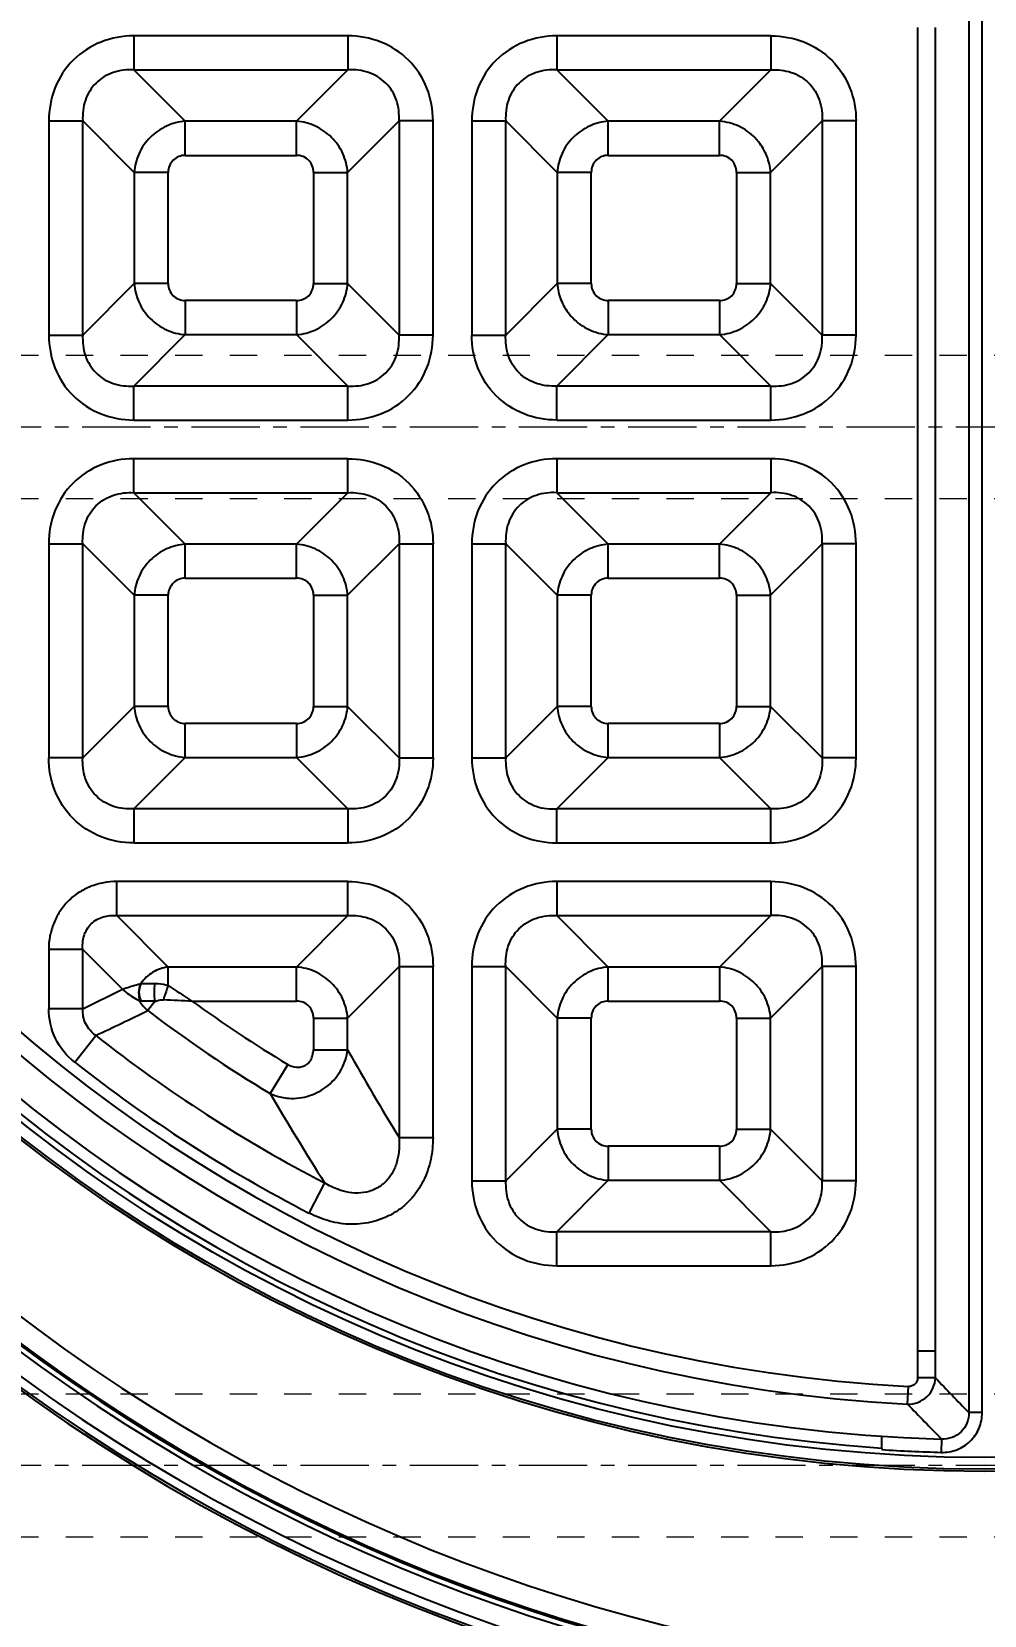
# Model space of a CAD drawing. Header units: millimetres. Extents: x 2141 to 4292, y -4498 to 2648.
# Drawn here: x 3495.9 to 3549.1, y -876.1 to -787.6 of the extents above; entities that cross this region are included whole.
import ezdxf

# ---------------------------------------------------------------- set-up
doc = ezdxf.new("R2010")
doc.units = ezdxf.units.MM
doc.header["$LTSCALE"] = 16.335
doc.header["$PDMODE"] = 3
doc.header["$PDSIZE"] = 0.3125
doc.linetypes.add('CENTER', pattern=[0.6, 0.375, -0.075, 0.075, -0.075])
doc.linetypes.add('HIDDEN', pattern=[0.2, 0.1, -0.1])
doc.layers.get('0').update_dxf_attribs({"linetype": 'CONTINUOUS'})
doc.layers.get('Defpoints').update_dxf_attribs({"linetype": 'CONTINUOUS'})
doc.layers.add('11', color=7, linetype='CONTINUOUS')
doc.layers.add('cool', color=153, linetype='HIDDEN', lineweight=9)
doc.styles.get("Standard").update_dxf_attribs({"font": 'txt', "width": 0.8})
doc.dimstyles.get("Standard").update_dxf_attribs({"dimtxt": 0.15625, "dimasz": 0.1875, "dimexe": 0.125, "dimexo": 0.0625, "dimtad": 0, "dimtih": 1, "dimtoh": 1, "dimdsep": 46, "dimtxsty": 'Standard', "dimcen": 0.09, "dimadec": 0, "dimazin": 0, "dimtp": 0.01, "dimtm": 0.01, "dimtfac": 1, "dimtofl": 0, "dimtmove": 0, "dimatfit": 3, "dimfxl": 0, "dimtolj": 1, "dimarcsym": 0})

# ---------------------------------------------------------------- blocks, each defined once
blk = doc.blocks.new('*D111')
at = {"color": 4, "lineweight": -2}
blk.add_line((3411.325, -785.718), (3385.615, -785.718), dxfattribs=at)
at = {"layer": 'Defpoints', "color": 0}
for p in [(3385.615, -785.718), (3411.325, -785.718), (3555.085, -785.718)]:
    blk.add_point(p, dxfattribs=at)
at = {"color": 6, "insert": (3380.615, -785.718), "char_height": 5, "attachment_point": 5}
blk.add_mtext('\\A1;0.00', dxfattribs=at)
blk = doc.blocks.new('*D120')
at = {"color": 4, "lineweight": -2}
blk.add_line((3421.074, -809.718), (3385.615, -809.718), dxfattribs=at)
at = {"layer": 'Defpoints', "color": 0}
for p in [(3555.085, -785.718), (3385.615, -809.718), (3421.074, -809.718)]:
    blk.add_point(p, dxfattribs=at)
at = {"color": 6, "insert": (3378.282, -809.718), "char_height": 5, "attachment_point": 5}
blk.add_mtext('\\A1;24.00', dxfattribs=at)
blk = doc.blocks.new('*D121')
at = {"color": 4, "lineweight": -2}
blk.add_line((3455.659, -841.718), (3385.615, -841.718), dxfattribs=at)
at = {"layer": 'Defpoints', "color": 0}
for p in [(3555.085, -785.718), (3385.615, -841.718), (3455.659, -841.718)]:
    blk.add_point(p, dxfattribs=at)
at = {"color": 6, "insert": (3378.282, -841.718), "char_height": 5, "attachment_point": 5}
blk.add_mtext('\\A1;56.00', dxfattribs=at)
blk = doc.blocks.new('*D122')
at = {"color": 4, "lineweight": -2}
blk.add_line((3428.576, -867.718), (3385.615, -867.718), dxfattribs=at)
at = {"layer": 'Defpoints', "color": 0}
for p in [(3555.085, -785.718), (3385.615, -867.718), (3428.576, -867.718)]:
    blk.add_point(p, dxfattribs=at)
at = {"color": 6, "insert": (3378.282, -867.718), "char_height": 5, "attachment_point": 5}
blk.add_mtext('\\A1;82.00', dxfattribs=at)
blk = doc.blocks.new('*D123')
at = {"color": 4, "lineweight": -2}
blk.add_line((3518.685, -893.718), (3385.615, -893.718), dxfattribs=at)
at = {"layer": 'Defpoints', "color": 0}
for p in [(3555.085, -785.718), (3385.615, -893.718), (3518.685, -893.718)]:
    blk.add_point(p, dxfattribs=at)
at = {"color": 6, "insert": (3377.282, -893.718), "char_height": 5, "attachment_point": 5}
blk.add_mtext('\\A1;108.00', dxfattribs=at)
blk = doc.blocks.new('*D124')
at = {"color": 4, "lineweight": -2}
blk.add_line((3417.785, -903.718), (3385.615, -903.718), dxfattribs=at)
at = {"layer": 'Defpoints', "color": 0}
for p in [(3555.085, -785.718), (3385.615, -903.718), (3417.785, -903.718)]:
    blk.add_point(p, dxfattribs=at)
at = {"color": 6, "insert": (3377.615, -903.718), "char_height": 5, "attachment_point": 5}
blk.add_mtext('\\A1;118.00', dxfattribs=at)
blk = doc.blocks.new('*D128')
at = {"color": 4, "lineweight": -2}
blk.add_line((3523.085, -898.118), (3523.085, -950.182), dxfattribs=at)
at = {"layer": 'Defpoints', "color": 0}
for p in [(3555.085, -785.718), (3523.085, -898.118), (3523.085, -950.182)]:
    blk.add_point(p, dxfattribs=at)
at = {"color": 6, "insert": (3523.085, -957.516), "char_height": 5, "attachment_point": 5, "rotation": 90}
blk.add_mtext('\\A1;32.00', dxfattribs=at)
blk = doc.blocks.new('*D129')
at = {"color": 4, "lineweight": -2}
for p, q in [((3459.089, -846.118), (3459.089, -930.182)), ((3459.089, -930.182), (3460.059, -940.182)), ((3460.059, -940.182), (3460.059, -950.182))]:
    blk.add_line(p, q, dxfattribs=at)
at = {"layer": 'Defpoints', "color": 0}
for p in [(3555.085, -785.718), (3459.089, -846.118), (3460.059, -950.182)]:
    blk.add_point(p, dxfattribs=at)
at = {"color": 6, "insert": (3460.059, -957.516), "char_height": 5, "attachment_point": 5, "rotation": 90}
blk.add_mtext('\\A1;96.00', dxfattribs=at)
blk = doc.blocks.new('*D130')
at = {"color": 4, "lineweight": -2}
blk.add_line((3426.585, -912.518), (3426.585, -950.182), dxfattribs=at)
at = {"layer": 'Defpoints', "color": 0}
for p in [(3555.085, -785.718), (3426.585, -912.518), (3426.585, -950.182)]:
    blk.add_point(p, dxfattribs=at)
at = {"color": 6, "insert": (3426.585, -959.182), "char_height": 5, "attachment_point": 5, "rotation": 90}
blk.add_mtext('\\A1;128.50', dxfattribs=at)

msp = doc.modelspace()

# ---------------------------------------------------------------- linework, layer by layer
at = {"layer": '11', "color": 7, "linetype": 'Continuous'}
for p, q in [((3548.217, -785.541), (3548.217, -864.775)), ((3548.96, -864.775), (3548.96, -785.541)), ((3501.596, -787.877), (3501.596, -789.778)), ((3513.553, -787.877), (3501.596, -787.877)), ((3513.553, -787.877), (3513.553, -789.778)), ((3525.213, -787.877), (3525.213, -789.778)), ((3537.171, -787.877), (3525.213, -787.877)), ((3537.171, -787.877), (3537.171, -789.778)), ((3545.357, -787.411), (3545.357, -862.829)), ((3546.347, -862.829), (3546.347, -787.406)), ((3501.596, -789.778), (3504.469, -792.651)), ((3501.596, -789.778), (3513.553, -789.778)), ((3510.68, -792.651), (3513.553, -789.778)), ((3525.213, -789.778), (3537.171, -789.778)), ((3525.213, -789.778), (3528.086, -792.651)), ((3534.298, -792.651), (3537.171, -789.778)), ((3496.844, -792.628), (3496.844, -804.586)), ((3496.844, -792.628), (3498.745, -792.628)), ((3498.745, -804.586), (3498.745, -792.628)), ((3501.618, -795.501), (3498.745, -792.628)), ((3504.469, -794.551), (3504.469, -792.651)), ((3510.68, -792.651), (3504.469, -792.651)), ((3510.68, -794.551), (3510.68, -792.651)), ((3516.404, -792.628), (3513.531, -795.501)), ((3516.404, -792.628), (3516.404, -804.586)), ((3518.304, -792.628), (3516.404, -792.628)), ((3518.304, -804.586), (3518.304, -792.628)), ((3520.462, -792.628), (3520.462, -804.586)), ((3520.462, -792.628), (3522.362, -792.628)), ((3522.362, -804.586), (3522.362, -792.628)), ((3525.235, -795.501), (3522.362, -792.628)), ((3528.086, -794.551), (3528.086, -792.651)), ((3534.298, -792.651), (3528.086, -792.651)), ((3534.298, -794.551), (3534.298, -792.651)), ((3540.021, -792.628), (3537.148, -795.501)), ((3540.021, -792.628), (3540.021, -804.586)), ((3541.922, -792.628), (3540.021, -792.628)), ((3541.922, -804.586), (3541.922, -792.628)), ((3504.469, -794.551), (3510.68, -794.551)), ((3528.086, -794.551), (3534.298, -794.551)), ((3501.618, -795.501), (3501.618, -801.713)), ((3503.518, -795.501), (3501.618, -795.501)), ((3503.518, -801.713), (3503.518, -795.501)), ((3511.63, -795.501), (3511.63, -801.713)), ((3511.63, -795.501), (3513.531, -795.501)), ((3513.531, -801.713), (3513.531, -795.501)), ((3525.235, -795.501), (3525.235, -801.713)), ((3527.136, -795.501), (3525.235, -795.501)), ((3527.136, -801.713), (3527.136, -795.501)), ((3535.248, -795.501), (3535.248, -801.713)), ((3535.248, -795.501), (3537.148, -795.501)), ((3537.148, -801.713), (3537.148, -795.501)), ((3498.745, -804.586), (3501.618, -801.713)), ((3503.518, -801.713), (3501.618, -801.713)), ((3511.63, -801.713), (3513.531, -801.713)), ((3513.531, -801.713), (3516.404, -804.586)), ((3522.362, -804.586), (3525.235, -801.713)), ((3527.136, -801.713), (3525.235, -801.713)), ((3535.248, -801.713), (3537.148, -801.713)), ((3537.148, -801.713), (3540.021, -804.586)), ((3504.469, -802.663), (3504.469, -804.564)), ((3510.68, -802.663), (3504.469, -802.663)), ((3510.68, -802.663), (3510.68, -804.564)), ((3528.086, -802.663), (3528.086, -804.564)), ((3534.298, -802.663), (3528.086, -802.663)), ((3534.298, -802.663), (3534.298, -804.564)), ((3496.844, -804.586), (3498.745, -804.586)), ((3504.469, -804.564), (3501.596, -807.437)), ((3504.469, -804.564), (3510.68, -804.564)), ((3513.553, -807.437), (3510.68, -804.564)), ((3518.304, -804.586), (3516.404, -804.586)), ((3520.462, -804.586), (3522.362, -804.586)), ((3528.086, -804.564), (3525.213, -807.437)), ((3528.086, -804.564), (3534.298, -804.564)), ((3537.171, -807.437), (3534.298, -804.564)), ((3541.922, -804.586), (3540.021, -804.586)), ((3501.596, -809.337), (3501.596, -807.437)), ((3513.553, -807.437), (3501.596, -807.437)), ((3513.553, -809.337), (3513.553, -807.437)), ((3525.213, -809.337), (3525.213, -807.437)), ((3537.171, -807.437), (3525.213, -807.437)), ((3537.171, -809.337), (3537.171, -807.437)), ((3501.596, -809.337), (3513.553, -809.337)), ((3525.213, -809.337), (3537.171, -809.337)), ((3501.596, -813.395), (3501.596, -811.495)), ((3513.553, -811.495), (3501.596, -811.495)), ((3513.553, -813.395), (3513.553, -811.495)), ((3525.213, -811.495), (3525.213, -813.395)), ((3537.171, -811.495), (3525.213, -811.495)), ((3537.171, -811.495), (3537.171, -813.395)), ((3501.596, -813.395), (3504.469, -816.268)), ((3501.596, -813.395), (3513.553, -813.395)), ((3510.68, -816.268), (3513.553, -813.395)), ((3525.213, -813.395), (3537.171, -813.395)), ((3525.213, -813.395), (3528.086, -816.268)), ((3534.298, -816.268), (3537.171, -813.395)), ((3496.844, -816.246), (3496.844, -828.203)), ((3496.844, -816.246), (3498.745, -816.246)), ((3498.745, -828.203), (3498.745, -816.246)), ((3501.618, -819.119), (3498.745, -816.246)), ((3504.469, -818.169), (3504.469, -816.268)), ((3510.68, -816.268), (3504.469, -816.268)), ((3510.68, -818.169), (3510.68, -816.268)), ((3516.404, -816.246), (3513.531, -819.119)), ((3516.404, -816.246), (3516.404, -828.203)), ((3516.404, -816.246), (3518.304, -816.246)), ((3518.304, -828.203), (3518.304, -816.246)), ((3520.462, -816.246), (3520.462, -828.203)), ((3520.462, -816.246), (3522.362, -816.246)), ((3522.362, -828.203), (3522.362, -816.246)), ((3525.235, -819.119), (3522.362, -816.246)), ((3528.086, -818.169), (3528.086, -816.268)), ((3534.298, -816.268), (3528.086, -816.268)), ((3534.298, -818.169), (3534.298, -816.268)), ((3540.021, -816.246), (3537.148, -819.119)), ((3541.922, -816.246), (3540.021, -816.246)), ((3540.021, -816.246), (3540.021, -828.203)), ((3541.922, -828.203), (3541.922, -816.246)), ((3504.469, -818.169), (3510.68, -818.169)), ((3528.086, -818.169), (3534.298, -818.169)), ((3501.618, -819.119), (3501.618, -825.33)), ((3503.518, -819.119), (3501.618, -819.119)), ((3503.518, -825.33), (3503.518, -819.119)), ((3511.63, -819.119), (3511.63, -825.33)), ((3511.63, -819.119), (3513.531, -819.119)), ((3513.531, -825.33), (3513.531, -819.119)), ((3525.235, -819.119), (3525.235, -825.33)), ((3527.136, -819.119), (3525.235, -819.119)), ((3527.136, -825.33), (3527.136, -819.119)), ((3535.248, -819.119), (3537.148, -819.119)), ((3535.248, -819.119), (3535.248, -825.33)), ((3537.148, -825.33), (3537.148, -819.119)), ((3498.745, -828.203), (3501.618, -825.33)), ((3503.518, -825.33), (3501.618, -825.33)), ((3511.63, -825.33), (3513.531, -825.33)), ((3513.531, -825.33), (3516.404, -828.203)), ((3522.362, -828.203), (3525.235, -825.33)), ((3527.136, -825.33), (3525.235, -825.33)), ((3535.248, -825.33), (3537.148, -825.33)), ((3537.148, -825.33), (3540.021, -828.203)), ((3504.469, -828.181), (3504.469, -826.281)), ((3510.68, -826.281), (3504.469, -826.281)), ((3510.68, -826.281), (3510.68, -828.181)), ((3528.086, -828.181), (3528.086, -826.281)), ((3534.298, -826.281), (3528.086, -826.281)), ((3534.298, -826.281), (3534.298, -828.181)), ((3498.745, -828.203), (3496.844, -828.203)), ((3504.469, -828.181), (3501.596, -831.054)), ((3504.469, -828.181), (3510.68, -828.181)), ((3513.553, -831.054), (3510.68, -828.181)), ((3516.404, -828.203), (3518.304, -828.203)), ((3520.462, -828.203), (3522.362, -828.203)), ((3528.086, -828.181), (3525.213, -831.054)), ((3528.086, -828.181), (3534.298, -828.181)), ((3537.171, -831.054), (3534.298, -828.181)), ((3541.922, -828.203), (3540.021, -828.203)), ((3501.596, -831.054), (3501.596, -832.955)), ((3513.553, -831.054), (3501.596, -831.054)), ((3513.553, -831.054), (3513.553, -832.955)), ((3537.171, -831.054), (3525.213, -831.054)), ((3525.213, -832.955), (3525.213, -831.054)), ((3537.171, -832.955), (3537.171, -831.054)), ((3501.596, -832.955), (3513.553, -832.955)), ((3525.213, -832.955), (3537.171, -832.955)), ((3500.645, -837.013), (3500.645, -835.112)), ((3513.553, -835.112), (3500.645, -835.112)), ((3513.553, -837.013), (3513.553, -835.112)), ((3537.171, -835.112), (3525.213, -835.112)), ((3525.213, -835.112), (3525.213, -837.013)), ((3537.171, -835.112), (3537.171, -837.013)), ((3500.645, -837.013), (3513.553, -837.013)), ((3500.645, -837.013), (3503.518, -839.886)), ((3510.68, -839.886), (3513.553, -837.013)), ((3525.213, -837.013), (3537.171, -837.013)), ((3525.213, -837.013), (3528.086, -839.886)), ((3534.298, -839.886), (3537.171, -837.013)), ((3496.844, -838.913), (3496.844, -842.219)), ((3498.745, -838.913), (3496.844, -838.913)), ((3498.745, -842.219), (3498.745, -838.913)), ((3500.964, -841.132), (3498.745, -838.913)), ((3503.518, -840.918), (3503.518, -839.886)), ((3510.68, -839.886), (3503.518, -839.886)), ((3510.68, -841.786), (3510.68, -839.886)), ((3516.404, -839.863), (3513.531, -842.736)), ((3516.404, -839.863), (3518.304, -839.863)), ((3516.404, -839.863), (3516.404, -849.408)), ((3518.304, -849.408), (3518.304, -839.863)), ((3520.462, -839.863), (3522.362, -839.863)), ((3520.462, -839.863), (3520.462, -851.821)), ((3525.235, -842.736), (3522.362, -839.863)), ((3522.362, -851.821), (3522.362, -839.863)), ((3534.298, -839.886), (3528.086, -839.886)), ((3528.086, -841.786), (3528.086, -839.886)), ((3534.298, -839.886), (3534.298, -841.786)), ((3540.021, -839.863), (3537.148, -842.736)), ((3541.922, -839.863), (3540.021, -839.863)), ((3540.021, -839.863), (3540.021, -851.821)), ((3541.922, -851.821), (3541.922, -839.863)), ((3498.745, -842.219), (3500.964, -841.132)), ((3501.989, -840.809), (3502.778, -840.809)), ((3502.777, -841.786), (3501.989, -841.786)), ((3502.762, -841.806), (3502.37, -842.323)), ((3504.837, -841.786), (3510.68, -841.786)), ((3528.086, -841.786), (3534.298, -841.786)), ((3498.745, -842.219), (3496.844, -842.219)), ((3511.63, -842.736), (3513.531, -842.736)), ((3511.63, -842.736), (3511.63, -844.513)), ((3513.531, -844.513), (3513.531, -842.736)), ((3527.136, -842.736), (3525.235, -842.736)), ((3525.235, -842.736), (3525.235, -848.948)), ((3527.136, -848.948), (3527.136, -842.736)), ((3535.248, -842.736), (3537.148, -842.736)), ((3535.248, -842.736), (3535.248, -848.948)), ((3537.148, -848.948), (3537.148, -842.736)), ((3498.294, -845.205), (3499.47, -843.712)), ((3511.63, -844.513), (3513.531, -844.513)), ((3510.19, -845.327), (3509.21, -846.955)), ((3522.362, -851.821), (3525.235, -848.948)), ((3527.136, -848.948), (3525.235, -848.948)), ((3535.248, -848.948), (3537.148, -848.948)), ((3537.148, -848.948), (3540.021, -851.821)), ((3516.404, -849.408), (3518.304, -849.408)), ((3534.298, -849.898), (3528.086, -849.898)), ((3528.086, -849.898), (3528.086, -851.799)), ((3534.298, -849.898), (3534.298, -851.799)), ((3512.243, -851.94), (3511.37, -853.628)), ((3520.462, -851.821), (3522.362, -851.821)), ((3528.086, -851.799), (3525.213, -854.672)), ((3528.086, -851.799), (3534.298, -851.799)), ((3537.171, -854.672), (3534.298, -851.799)), ((3541.922, -851.821), (3540.021, -851.821)), ((3537.171, -854.672), (3525.213, -854.672)), ((3525.213, -856.572), (3525.213, -854.672)), ((3537.171, -856.572), (3537.171, -854.672)), ((3525.213, -856.572), (3537.171, -856.572)), ((3546.347, -861.341), (3545.357, -861.341)), ((3546.347, -862.829), (3545.357, -862.829)), ((3544.794, -864.304), (3544.845, -863.316)), ((3548.96, -864.775), (3548.217, -864.775)), ((3543.357, -866.752), (3543.357, -866.837)), ((3546.699, -866.251), (3546.678, -866.994))]:
    msp.add_line(p, q, dxfattribs=at)
for radius in [87.342, 87.216, 86.564]:
    msp.add_circle((3549.081, -780.718), radius, dxfattribs=at)
for centre, radius, start, end in [((3549.081, -780.718), 85.566, 181.59517, 268.40483), ((3549.079, -780.718), 83.694, 182.93581, 267.06419), ((3549.079, -780.718), 82.705, 182.93581, 267.06419), ((3549.081, -780.718), 86.224, 183.80612, 266.19393), ((3555.111, -780.718), 101.531, 186.1741, 343.11228), ((3555.111, -780.718), 102.032, 186.17935, 344.06282), ((3533.838, -795.879), 3.358, 38.37421, 43.21879), ((3555.111, -780.718), 102.166, 188.76886, 348.16522), ((3555.111, -780.718), 98.859, 201.24207, 347.83141), ((3528.545, -801.335), 3.358, 218.37421, 223.21879), ((3555.111, -780.718), 100.057, 201.05603, 345.74083), ((3555.111, -780.718), 100.442, 200.91041, 342.92382), ((3555.111, -780.718), 100.141, 200.91041, 342.92304), ((3568.91, -742.978), 117.764, 236.27014, 237.03816), ((3519.814, -555.567), 286.611, 266.68843, 267.00463), ((3549.081, -780.718), 75.411, 234.07664, 238.95453), ((3341.572, -510.301), 368.91, 295.34142, 295.84092), ((3549.081, -780.718), 77.311, 232.82949, 238.9546), ((3549.081, -780.718), 80.184, 231.77762, 242.65109), ((3669.261, -756.395), 178.932, 209.50277, 211.32021), ((3549.081, -780.718), 82.085, 231.77764, 242.65107), ((3663.039, -756.755), 178.323, 210.38595, 212.26085), ((3713.092, -704.411), 230.001, 223.533, 224.20527), ((3715.304, -699.392), 237.212, 224.04406, 224.70193), ((3549.081, -780.718), 86.309, 266.19766, 268.40483)]:
    msp.add_arc(centre, radius, start, end, dxfattribs=at)
for points, knots in [([(3501.596, -787.877), (3500.975, -787.888), (3499.719, -788.099), (3498.115, -789.148), (3497.068, -790.752), (3496.854, -792.008), (3496.844, -792.628)], [0, 0, 0, 0, 0.250132, 0.500023, 0.749897, 1, 1, 1, 1]), ([(3518.304, -792.628), (3518.293, -792.008), (3518.082, -790.752), (3517.033, -789.148), (3515.429, -788.101), (3514.174, -787.887), (3513.553, -787.877)], [0, 0, 0, 0, 0.250132, 0.500023, 0.749897, 1, 1, 1, 1]), ([(3525.213, -787.877), (3524.592, -787.888), (3523.337, -788.099), (3521.733, -789.148), (3520.686, -790.752), (3520.472, -792.008), (3520.462, -792.628)], [0, 0, 0, 0, 0.250132, 0.500023, 0.749897, 1, 1, 1, 1]), ([(3537.171, -787.877), (3537.792, -787.877), (3539.048, -788.102), (3540.653, -789.146), (3541.697, -790.751), (3541.922, -792.007), (3541.922, -792.628)], [0, 0, 0, 0, 0.250142, 0.50001, 0.749874, 1, 1, 1, 1]), ([(3501.596, -789.778), (3501.209, -789.754), (3500.428, -789.84), (3499.419, -790.452), (3498.808, -791.461), (3498.722, -792.242), (3498.745, -792.628)], [0, 0, 0, 0, 0.25377, 0.499999, 0.746229, 1, 1, 1, 1]), ([(3516.404, -792.628), (3516.427, -792.242), (3516.341, -791.461), (3515.73, -790.452), (3514.72, -789.84), (3513.94, -789.754), (3513.553, -789.778)], [0, 0, 0, 0, 0.25377, 0.499999, 0.746229, 1, 1, 1, 1]), ([(3525.213, -789.778), (3524.827, -789.754), (3524.046, -789.84), (3523.037, -790.452), (3522.425, -791.461), (3522.339, -792.242), (3522.362, -792.628)], [0, 0, 0, 0, 0.25377, 0.499999, 0.746229, 1, 1, 1, 1]), ([(3537.171, -789.778), (3537.55, -789.755), (3538.331, -789.837), (3539.352, -790.448), (3539.962, -791.469), (3540.044, -792.249), (3540.021, -792.628)], [0, 0, 0, 0, 0.249314, 0.500091, 0.750812, 1, 1, 1, 1]), ([(3504.469, -792.651), (3504.107, -792.675), (3503.384, -792.862), (3502.469, -793.501), (3501.829, -794.416), (3501.643, -795.14), (3501.618, -795.501)], [0, 0, 0, 0, 0.248694, 0.500007, 0.751316, 1, 1, 1, 1]), ([(3513.531, -795.501), (3513.506, -795.14), (3513.32, -794.416), (3512.68, -793.501), (3511.765, -792.862), (3511.041, -792.675), (3510.68, -792.651)], [0, 0, 0, 0, 0.248694, 0.500007, 0.751316, 1, 1, 1, 1]), ([(3528.086, -792.651), (3527.725, -792.675), (3527.001, -792.862), (3526.086, -793.501), (3525.446, -794.416), (3525.26, -795.14), (3525.235, -795.501)], [0, 0, 0, 0, 0.248694, 0.500007, 0.751316, 1, 1, 1, 1]), ([(3536.285, -793.58), (3536.025, -793.311), (3535.405, -792.867), (3534.667, -792.676), (3534.298, -792.651)], [0, 0, 0, 0, 0.502569, 1, 1, 1, 1]), ([(3537.148, -795.501), (3537.127, -795.194), (3536.99, -794.578), (3536.667, -794.036), (3536.471, -793.795)], [0, 0, 0, 0, 0.497786, 1, 1, 1, 1]), ([(3504.469, -794.551), (3504.225, -794.551), (3503.71, -794.743), (3503.518, -795.258), (3503.518, -795.501)], [0, 0, 0, 0, 0.500001, 1, 1, 1, 1]), ([(3511.63, -795.501), (3511.63, -795.258), (3511.438, -794.743), (3510.924, -794.551), (3510.68, -794.551)], [0, 0, 0, 0, 0.500164, 1, 1, 1, 1]), ([(3528.086, -794.551), (3527.843, -794.551), (3527.328, -794.743), (3527.136, -795.258), (3527.136, -795.501)], [0, 0, 0, 0, 0.500164, 1, 1, 1, 1]), ([(3535.248, -795.501), (3535.248, -795.258), (3535.056, -794.743), (3534.541, -794.551), (3534.298, -794.551)], [0, 0, 0, 0, 0.500164, 1, 1, 1, 1]), ([(3501.618, -801.713), (3501.643, -802.074), (3501.829, -802.798), (3502.469, -803.713), (3503.384, -804.353), (3504.107, -804.539), (3504.469, -804.564)], [0, 0, 0, 0, 0.248694, 0.500007, 0.751316, 1, 1, 1, 1]), ([(3503.518, -801.713), (3503.518, -801.956), (3503.71, -802.471), (3504.225, -802.663), (3504.469, -802.663)], [0, 0, 0, 0, 0.500164, 1, 1, 1, 1]), ([(3510.68, -802.663), (3510.924, -802.663), (3511.439, -802.471), (3511.63, -801.956), (3511.63, -801.713)], [0, 0, 0, 0, 0.500164, 1, 1, 1, 1]), ([(3510.68, -804.564), (3511.042, -804.539), (3511.765, -804.353), (3512.68, -803.713), (3513.32, -802.798), (3513.506, -802.074), (3513.531, -801.713)], [0, 0, 0, 0, 0.248694, 0.500007, 0.751316, 1, 1, 1, 1]), ([(3525.235, -801.713), (3525.257, -802.02), (3525.394, -802.636), (3525.717, -803.178), (3525.913, -803.419)], [0, 0, 0, 0, 0.497786, 1, 1, 1, 1]), ([(3527.136, -801.713), (3527.136, -801.956), (3527.328, -802.471), (3527.843, -802.663), (3528.086, -802.663)], [0, 0, 0, 0, 0.500164, 1, 1, 1, 1]), ([(3534.298, -802.663), (3534.541, -802.663), (3535.056, -802.471), (3535.248, -801.956), (3535.248, -801.713)], [0, 0, 0, 0, 0.500164, 1, 1, 1, 1]), ([(3534.298, -804.564), (3534.659, -804.539), (3535.383, -804.353), (3536.298, -803.713), (3536.937, -802.798), (3537.124, -802.074), (3537.148, -801.713)], [0, 0, 0, 0, 0.248694, 0.500007, 0.751316, 1, 1, 1, 1]), ([(3526.099, -803.634), (3526.359, -803.903), (3526.978, -804.347), (3527.717, -804.539), (3528.086, -804.564)], [0, 0, 0, 0, 0.502569, 1, 1, 1, 1]), ([(3496.844, -804.586), (3496.856, -805.207), (3497.067, -806.462), (3498.116, -808.066), (3499.719, -809.113), (3500.975, -809.327), (3501.596, -809.337)], [0, 0, 0, 0, 0.250132, 0.500023, 0.749897, 1, 1, 1, 1]), ([(3498.745, -804.586), (3498.722, -804.972), (3498.808, -805.753), (3499.419, -806.762), (3500.428, -807.374), (3501.209, -807.46), (3501.596, -807.437)], [0, 0, 0, 0, 0.25377, 0.499999, 0.746229, 1, 1, 1, 1]), ([(3513.553, -809.337), (3514.174, -809.326), (3515.43, -809.115), (3517.034, -808.066), (3518.08, -806.462), (3518.295, -805.207), (3518.304, -804.586)], [0, 0, 0, 0, 0.250132, 0.500023, 0.749897, 1, 1, 1, 1]), ([(3513.553, -807.437), (3513.94, -807.46), (3514.72, -807.374), (3515.73, -806.762), (3516.341, -805.753), (3516.427, -804.972), (3516.404, -804.586)], [0, 0, 0, 0, 0.25377, 0.499999, 0.746229, 1, 1, 1, 1]), ([(3525.213, -809.337), (3524.592, -809.337), (3523.336, -809.112), (3521.731, -808.068), (3520.687, -806.463), (3520.462, -805.207), (3520.462, -804.586)], [0, 0, 0, 0, 0.250142, 0.50001, 0.749874, 1, 1, 1, 1]), ([(3525.213, -807.437), (3524.834, -807.459), (3524.246, -807.396), (3523.545, -807.074), (3522.935, -806.595), (3522.422, -805.745), (3522.339, -804.965), (3522.362, -804.586)], [0, 0, 0, 0, 0.248848, 0.374736, 0.500916, 0.751281, 1, 1, 1, 1]), ([(3537.171, -809.337), (3537.791, -809.326), (3539.047, -809.115), (3540.651, -808.066), (3541.698, -806.462), (3541.912, -805.207), (3541.922, -804.586)], [0, 0, 0, 0, 0.250132, 0.500023, 0.749897, 1, 1, 1, 1]), ([(3537.171, -807.437), (3537.557, -807.46), (3538.338, -807.374), (3539.347, -806.762), (3539.959, -805.753), (3540.045, -804.972), (3540.021, -804.586)], [0, 0, 0, 0, 0.25377, 0.499999, 0.746229, 1, 1, 1, 1]), ([(3501.596, -811.495), (3500.975, -811.495), (3499.718, -811.72), (3498.113, -812.763), (3497.07, -814.369), (3496.844, -815.625), (3496.844, -816.246)], [0, 0, 0, 0, 0.250158, 0.500035, 0.749895, 1, 1, 1, 1]), ([(3513.553, -811.495), (3514.174, -811.495), (3515.43, -811.72), (3517.036, -812.763), (3518.079, -814.369), (3518.304, -815.625), (3518.304, -816.246)], [0, 0, 0, 0, 0.250182, 0.500038, 0.749876, 1, 1, 1, 1]), ([(3525.213, -811.495), (3524.592, -811.506), (3523.337, -811.717), (3521.733, -812.766), (3520.686, -814.37), (3520.472, -815.625), (3520.462, -816.246)], [0, 0, 0, 0, 0.250132, 0.500023, 0.749897, 1, 1, 1, 1]), ([(3541.922, -816.246), (3541.911, -815.625), (3541.7, -814.369), (3540.651, -812.765), (3539.047, -811.719), (3537.791, -811.504), (3537.171, -811.495)], [0, 0, 0, 0, 0.250132, 0.500023, 0.749897, 1, 1, 1, 1]), ([(3498.745, -816.246), (3498.722, -815.866), (3498.804, -815.086), (3499.415, -814.064), (3500.436, -813.454), (3501.216, -813.372), (3501.596, -813.395)], [0, 0, 0, 0, 0.249311, 0.500089, 0.75081, 1, 1, 1, 1]), ([(3513.553, -813.395), (3513.933, -813.373), (3514.713, -813.454), (3515.734, -814.065), (3516.345, -815.086), (3516.427, -815.866), (3516.404, -816.246)], [0, 0, 0, 0, 0.249311, 0.500089, 0.75081, 1, 1, 1, 1]), ([(3525.213, -813.395), (3524.827, -813.372), (3524.046, -813.458), (3523.037, -814.069), (3522.425, -815.079), (3522.339, -815.859), (3522.362, -816.246)], [0, 0, 0, 0, 0.25377, 0.499999, 0.746229, 1, 1, 1, 1]), ([(3540.021, -816.246), (3540.045, -815.859), (3539.959, -815.079), (3539.347, -814.069), (3538.338, -813.458), (3537.557, -813.372), (3537.171, -813.395)], [0, 0, 0, 0, 0.25377, 0.499999, 0.746229, 1, 1, 1, 1]), ([(3504.469, -816.268), (3504.107, -816.293), (3503.384, -816.479), (3502.469, -817.119), (3501.829, -818.034), (3501.643, -818.757), (3501.618, -819.119)], [0, 0, 0, 0, 0.248694, 0.500007, 0.751316, 1, 1, 1, 1]), ([(3513.531, -819.119), (3513.506, -818.757), (3513.32, -818.034), (3512.68, -817.119), (3511.765, -816.479), (3511.041, -816.293), (3510.68, -816.268)], [0, 0, 0, 0, 0.248694, 0.500007, 0.751316, 1, 1, 1, 1]), ([(3528.086, -816.268), (3527.725, -816.293), (3527.001, -816.479), (3526.086, -817.119), (3525.446, -818.034), (3525.26, -818.757), (3525.235, -819.119)], [0, 0, 0, 0, 0.248694, 0.500007, 0.751316, 1, 1, 1, 1]), ([(3537.148, -819.119), (3537.124, -818.757), (3536.937, -818.034), (3536.298, -817.119), (3535.383, -816.479), (3534.659, -816.293), (3534.298, -816.268)], [0, 0, 0, 0, 0.248694, 0.500007, 0.751316, 1, 1, 1, 1]), ([(3504.469, -818.169), (3504.225, -818.169), (3503.71, -818.361), (3503.518, -818.875), (3503.518, -819.119)], [0, 0, 0, 0, 0.500164, 1, 1, 1, 1]), ([(3511.63, -819.119), (3511.63, -818.875), (3511.438, -818.36), (3510.924, -818.169), (3510.68, -818.169)], [0, 0, 0, 0, 0.500164, 1, 1, 1, 1]), ([(3528.086, -818.169), (3527.843, -818.169), (3527.328, -818.361), (3527.136, -818.875), (3527.136, -819.119)], [0, 0, 0, 0, 0.500164, 1, 1, 1, 1]), ([(3535.248, -819.119), (3535.248, -818.875), (3535.056, -818.36), (3534.541, -818.169), (3534.298, -818.169)], [0, 0, 0, 0, 0.500164, 1, 1, 1, 1]), ([(3501.618, -825.33), (3501.643, -825.692), (3501.829, -826.415), (3502.469, -827.33), (3503.384, -827.97), (3504.107, -828.156), (3504.469, -828.181)], [0, 0, 0, 0, 0.248694, 0.500007, 0.751316, 1, 1, 1, 1]), ([(3503.518, -825.33), (3503.518, -825.574), (3503.71, -826.089), (3504.225, -826.281), (3504.469, -826.281)], [0, 0, 0, 0, 0.500164, 1, 1, 1, 1]), ([(3510.68, -826.281), (3510.924, -826.281), (3511.439, -826.089), (3511.63, -825.574), (3511.63, -825.33)], [0, 0, 0, 0, 0.500164, 1, 1, 1, 1]), ([(3510.68, -828.181), (3511.041, -828.156), (3511.765, -827.97), (3512.68, -827.33), (3513.32, -826.415), (3513.506, -825.692), (3513.531, -825.33)], [0, 0, 0, 0, 0.248694, 0.500007, 0.751316, 1, 1, 1, 1]), ([(3525.235, -825.33), (3525.26, -825.692), (3525.446, -826.415), (3526.086, -827.33), (3527.001, -827.97), (3527.725, -828.156), (3528.086, -828.181)], [0, 0, 0, 0, 0.248694, 0.500007, 0.751316, 1, 1, 1, 1]), ([(3527.136, -825.33), (3527.136, -825.574), (3527.328, -826.089), (3527.843, -826.281), (3528.086, -826.281)], [0, 0, 0, 0, 0.500164, 1, 1, 1, 1]), ([(3534.298, -828.181), (3534.659, -828.156), (3535.383, -827.97), (3536.298, -827.33), (3536.937, -826.415), (3537.124, -825.692), (3537.148, -825.33)], [0, 0, 0, 0, 0.248694, 0.500007, 0.751316, 1, 1, 1, 1]), ([(3534.298, -826.281), (3534.541, -826.281), (3535.056, -826.089), (3535.248, -825.574), (3535.248, -825.33)], [0, 0, 0, 0, 0.500164, 1, 1, 1, 1]), ([(3501.596, -832.955), (3500.974, -832.955), (3499.718, -832.729), (3498.113, -831.686), (3497.07, -830.08), (3496.844, -828.824), (3496.844, -828.203)], [0, 0, 0, 0, 0.250182, 0.500038, 0.749876, 1, 1, 1, 1]), ([(3501.596, -831.054), (3501.216, -831.077), (3500.628, -831.013), (3499.927, -830.691), (3499.318, -830.213), (3498.804, -829.363), (3498.722, -828.583), (3498.745, -828.203)], [0, 0, 0, 0, 0.248852, 0.374756, 0.500939, 0.751312, 1, 1, 1, 1]), ([(3518.304, -828.203), (3518.304, -828.825), (3518.079, -830.081), (3517.036, -831.686), (3515.43, -832.729), (3514.174, -832.955), (3513.553, -832.955)], [0, 0, 0, 0, 0.250182, 0.500038, 0.749876, 1, 1, 1, 1]), ([(3516.404, -828.203), (3516.426, -828.583), (3516.345, -829.364), (3515.734, -830.385), (3514.713, -830.995), (3513.933, -831.077), (3513.553, -831.054)], [0, 0, 0, 0, 0.249311, 0.500089, 0.75081, 1, 1, 1, 1]), ([(3520.462, -828.203), (3520.473, -828.824), (3520.684, -830.08), (3521.733, -831.684), (3523.337, -832.731), (3524.592, -832.945), (3525.213, -832.955)], [0, 0, 0, 0, 0.250132, 0.500023, 0.749897, 1, 1, 1, 1]), ([(3522.362, -828.203), (3522.339, -828.59), (3522.425, -829.371), (3523.037, -830.38), (3524.046, -830.991), (3524.827, -831.077), (3525.213, -831.054)], [0, 0, 0, 0, 0.25377, 0.499999, 0.746229, 1, 1, 1, 1]), ([(3540.021, -828.203), (3540.044, -828.583), (3539.962, -829.364), (3539.351, -830.385), (3538.33, -830.995), (3537.55, -831.077), (3537.171, -831.054)], [0, 0, 0, 0, 0.249313, 0.500091, 0.750812, 1, 1, 1, 1]), ([(3537.171, -832.955), (3537.792, -832.955), (3539.046, -832.724), (3540.653, -831.686), (3541.694, -830.079), (3541.922, -828.824), (3541.922, -828.203)], [0, 0, 0, 0, 0.25017, 0.500034, 0.749869, 1, 1, 1, 1]), ([(3500.645, -835.112), (3500.397, -835.107), (3499.896, -835.158), (3499.176, -835.371), (3498.503, -835.71), (3497.917, -836.185), (3497.443, -836.77), (3497.104, -837.444), (3496.891, -838.164), (3496.84, -838.664), (3496.844, -838.913)], [0, 0, 0, 0, 0.124751, 0.250013, 0.374902, 0.5, 0.625083, 0.749977, 0.87525, 1, 1, 1, 1]), ([(3513.553, -835.112), (3514.174, -835.112), (3515.43, -835.338), (3517.036, -836.381), (3518.079, -837.986), (3518.304, -839.242), (3518.304, -839.863)], [0, 0, 0, 0, 0.250182, 0.500038, 0.749876, 1, 1, 1, 1]), ([(3525.213, -835.112), (3524.592, -835.112), (3523.338, -835.343), (3521.73, -836.381), (3520.69, -837.988), (3520.462, -839.242), (3520.462, -839.863)], [0, 0, 0, 0, 0.25017, 0.500034, 0.749869, 1, 1, 1, 1]), ([(3541.922, -839.863), (3541.911, -839.243), (3541.7, -837.987), (3540.651, -836.383), (3539.047, -835.336), (3537.791, -835.122), (3537.171, -835.112)], [0, 0, 0, 0, 0.250132, 0.500023, 0.749897, 1, 1, 1, 1]), ([(3498.745, -838.913), (3498.723, -838.658), (3498.76, -838.13), (3499.161, -837.428), (3499.863, -837.027), (3500.391, -836.99), (3500.645, -837.013)], [0, 0, 0, 0, 0.248281, 0.500158, 0.751937, 1, 1, 1, 1]), ([(3513.553, -837.013), (3513.933, -836.99), (3514.713, -837.072), (3515.734, -837.683), (3516.345, -838.704), (3516.427, -839.484), (3516.404, -839.863)], [0, 0, 0, 0, 0.249311, 0.500089, 0.75081, 1, 1, 1, 1]), ([(3522.362, -839.863), (3522.34, -839.483), (3522.421, -838.703), (3523.032, -837.682), (3524.053, -837.072), (3524.834, -836.99), (3525.213, -837.013)], [0, 0, 0, 0, 0.249313, 0.500091, 0.750812, 1, 1, 1, 1]), ([(3540.021, -839.863), (3540.045, -839.477), (3539.959, -838.696), (3539.347, -837.687), (3538.338, -837.075), (3537.557, -836.989), (3537.171, -837.013)], [0, 0, 0, 0, 0.25377, 0.499999, 0.746229, 1, 1, 1, 1]), ([(3503.518, -839.886), (3503.219, -839.917), (3502.623, -840.125), (3502.165, -840.556), (3501.989, -840.809)], [0, 0, 0, 0, 0.494345, 1, 1, 1, 1]), ([(3513.531, -842.736), (3513.506, -842.375), (3513.32, -841.651), (3512.68, -840.736), (3511.765, -840.097), (3511.041, -839.91), (3510.68, -839.886)], [0, 0, 0, 0, 0.248694, 0.500007, 0.751316, 1, 1, 1, 1]), ([(3528.086, -839.886), (3527.725, -839.91), (3527.001, -840.097), (3526.086, -840.736), (3525.446, -841.651), (3525.26, -842.375), (3525.235, -842.736)], [0, 0, 0, 0, 0.248694, 0.500007, 0.751316, 1, 1, 1, 1]), ([(3537.148, -842.736), (3537.124, -842.375), (3536.937, -841.651), (3536.298, -840.736), (3535.383, -840.097), (3534.659, -839.91), (3534.298, -839.886)], [0, 0, 0, 0, 0.248694, 0.500007, 0.751316, 1, 1, 1, 1]), ([(3500.964, -841.132), (3501.029, -841.105), (3501.347, -840.983), (3501.675, -840.891), (3501.936, -840.827)], [0, 0, 0, 0, 0.20777, 1, 1, 1, 1]), ([(3500.964, -841.132), (3501.026, -841.189), (3501.319, -841.437), (3501.648, -841.64), (3501.912, -841.78)], [0, 0, 0, 0, 0.219279, 1, 1, 1, 1]), ([(3501.951, -840.833), (3501.895, -840.982), (3501.844, -841.301), (3501.882, -841.622), (3501.931, -841.772)], [0, 0, 0, 0, 0.502813, 1, 1, 1, 1]), ([(3501.989, -840.809), (3501.916, -840.959), (3501.841, -841.297), (3501.916, -841.636), (3501.989, -841.786)], [0, 0, 0, 0, 0.5, 1, 1, 1, 1]), ([(3502.777, -840.809), (3502.74, -840.968), (3502.708, -841.297), (3502.74, -841.627), (3502.777, -841.786)], [0, 0, 0, 0, 0.499938, 1, 1, 1, 1]), ([(3502.778, -840.809), (3502.839, -840.807), (3503.089, -840.806), (3503.342, -840.848), (3503.518, -840.918)], [0, 0, 0, 0, 0.243251, 1, 1, 1, 1]), ([(3503.518, -840.918), (3503.493, -840.98), (3503.394, -841.236), (3503.31, -841.498), (3503.258, -841.699)], [0, 0, 0, 0, 0.244411, 1, 1, 1, 1]), ([(3502.762, -841.806), (3502.802, -841.8), (3502.879, -841.772), (3502.998, -841.733), (3503.126, -841.715), (3503.214, -841.712), (3503.259, -841.714)], [0, 0, 0, 0, 0.237182, 0.481249, 0.736824, 1, 1, 1, 1]), ([(3511.63, -842.736), (3511.63, -842.493), (3511.438, -841.978), (3510.924, -841.786), (3510.68, -841.786)], [0, 0, 0, 0, 0.500164, 1, 1, 1, 1]), ([(3528.086, -841.786), (3527.843, -841.786), (3527.328, -841.978), (3527.136, -842.493), (3527.136, -842.736)], [0, 0, 0, 0, 0.500164, 1, 1, 1, 1]), ([(3535.248, -842.736), (3535.248, -842.493), (3535.056, -841.978), (3534.541, -841.786), (3534.298, -841.786)], [0, 0, 0, 0, 0.500164, 1, 1, 1, 1]), ([(3498.294, -845.205), (3497.848, -844.854), (3497.103, -843.938), (3496.844, -842.787), (3496.844, -842.219)], [0, 0, 0, 0, 0.50001, 1, 1, 1, 1]), ([(3499.47, -843.712), (3499.237, -843.547), (3498.843, -843.094), (3498.731, -842.505), (3498.745, -842.219)], [0, 0, 0, 0, 0.500002, 1, 1, 1, 1]), ([(3510.19, -845.327), (3510.341, -845.404), (3510.589, -845.493), (3510.932, -845.478), (3511.176, -845.389), (3511.383, -845.232), (3511.521, -845.011), (3511.585, -844.764), (3511.623, -844.597), (3511.63, -844.513)], [0, 0, 0, 0, 0.249258, 0.3745, 0.499701, 0.625339, 0.749577, 0.875184, 1, 1, 1, 1]), ([(3510.243, -847.217), (3510.632, -847.243), (3511.431, -847.14), (3512.483, -846.561), (3513.246, -845.647), (3513.489, -844.891), (3513.531, -844.513)], [0, 0, 0, 0, 0.250732, 0.504244, 0.755241, 1, 1, 1, 1]), ([(3509.21, -846.956), (3509.29, -846.993), (3509.621, -847.127), (3509.976, -847.199), (3510.243, -847.217)], [0, 0, 0, 0, 0.248202, 1, 1, 1, 1]), ([(3525.235, -848.948), (3525.26, -849.309), (3525.446, -850.033), (3526.086, -850.948), (3527.001, -851.588), (3527.725, -851.774), (3528.086, -851.799)], [0, 0, 0, 0, 0.248694, 0.500007, 0.751316, 1, 1, 1, 1]), ([(3527.136, -848.948), (3527.136, -849.191), (3527.328, -849.706), (3527.843, -849.898), (3528.086, -849.898)], [0, 0, 0, 0, 0.500164, 1, 1, 1, 1]), ([(3534.298, -851.799), (3534.659, -851.774), (3535.383, -851.588), (3536.298, -850.948), (3536.937, -850.033), (3537.124, -849.309), (3537.148, -848.948)], [0, 0, 0, 0, 0.248694, 0.500007, 0.751316, 1, 1, 1, 1]), ([(3534.298, -849.898), (3534.541, -849.898), (3535.056, -849.706), (3535.248, -849.191), (3535.248, -848.948)], [0, 0, 0, 0, 0.500164, 1, 1, 1, 1]), ([(3518.304, -849.408), (3518.295, -849.821), (3518.239, -850.443), (3518.021, -851.242), (3517.78, -851.815), (3517.468, -852.354), (3517.088, -852.848), (3516.641, -853.282), (3516.129, -853.638), (3515.571, -853.914), (3514.786, -854.179), (3513.748, -854.314), (3512.511, -854.122), (3511.741, -853.809), (3511.37, -853.628)], [0, 0, 0, 0, 0.12493, 0.187381, 0.249898, 0.312563, 0.375297, 0.437854, 0.500327, 0.562961, 0.625643, 0.75038, 0.875166, 1, 1, 1, 1]), ([(3516.404, -849.409), (3516.436, -849.833), (3516.402, -850.488), (3516.106, -851.3), (3515.732, -851.843), (3515.212, -852.255), (3514.593, -852.489), (3513.937, -852.536), (3513.508, -852.463), (3513.3, -852.408)], [0, 0, 0, 0, 0.246676, 0.371455, 0.497353, 0.623622, 0.749758, 0.875279, 1, 1, 1, 1]), ([(3513.3, -852.408), (3513.206, -852.383), (3512.838, -852.267), (3512.489, -852.093), (3512.243, -851.94)], [0, 0, 0, 0, 0.251082, 1, 1, 1, 1]), ([(3520.462, -851.821), (3520.473, -852.442), (3520.684, -853.697), (3521.733, -855.301), (3523.337, -856.348), (3524.592, -856.562), (3525.213, -856.572)], [0, 0, 0, 0, 0.250132, 0.500023, 0.749897, 1, 1, 1, 1]), ([(3522.362, -851.821), (3522.339, -852.207), (3522.425, -852.988), (3523.037, -853.997), (3524.046, -854.609), (3524.827, -854.695), (3525.213, -854.672)], [0, 0, 0, 0, 0.25377, 0.499999, 0.746229, 1, 1, 1, 1]), ([(3537.171, -856.572), (3537.791, -856.561), (3539.047, -856.35), (3540.651, -855.301), (3541.698, -853.697), (3541.912, -852.442), (3541.922, -851.821)], [0, 0, 0, 0, 0.250132, 0.500023, 0.749897, 1, 1, 1, 1]), ([(3537.171, -854.672), (3537.557, -854.695), (3538.338, -854.609), (3539.347, -853.997), (3539.959, -852.988), (3540.045, -852.207), (3540.021, -851.821)], [0, 0, 0, 0, 0.25377, 0.499999, 0.746229, 1, 1, 1, 1]), ([(3544.794, -864.304), (3544.99, -864.31), (3545.39, -864.239), (3545.898, -863.911), (3546.251, -863.421), (3546.343, -863.025), (3546.347, -862.829)], [0, 0, 0, 0, 0.249501, 0.500004, 0.750504, 1, 1, 1, 1]), ([(3545.357, -862.829), (3545.355, -862.895), (3545.33, -863.027), (3545.217, -863.195), (3545.043, -863.299), (3544.91, -863.317), (3544.845, -863.316)], [0, 0, 0, 0, 0.250037, 0.499988, 0.749995, 1, 1, 1, 1]), ([(3546.678, -866.994), (3546.972, -867.002), (3547.571, -866.902), (3548.335, -866.414), (3548.843, -865.664), (3548.96, -865.069), (3548.96, -864.775)], [0, 0, 0, 0, 0.24999, 0.499998, 0.750008, 1, 1, 1, 1]), ([(3548.217, -864.775), (3548.22, -864.971), (3548.146, -865.37), (3547.813, -865.878), (3547.296, -866.197), (3546.895, -866.26), (3546.699, -866.251)], [0, 0, 0, 0, 0.249758, 0.500054, 0.750289, 1, 1, 1, 1]), ([(3543.357, -866.752), (3543.359, -866.678), (3543.361, -866.538), (3543.365, -866.349), (3543.363, -866.209), (3543.363, -866.133), (3543.358, -866.108)], [0, 0, 0, 0, 0.346443, 0.651877, 0.878451, 1, 1, 1, 1])]:
    msp.add_open_spline(points, degree=3, knots=knots, dxfattribs=at)
for points in [[(3501.936, -840.827), (3501.954, -840.822), (3501.972, -840.816), (3501.989, -840.809)], [(3501.912, -841.78), (3501.937, -841.787), (3501.963, -841.789), (3501.989, -841.786)], [(3501.912, -841.78), (3502.033, -841.984), (3502.189, -842.17), (3502.37, -842.323)]]:
    msp.add_open_spline(points, degree=3, dxfattribs=at)
at = {"layer": 'cool', "ltscale": 0.932966}
for p, q in [((3409.415, -805.718), (3700.755, -805.718)), ((3409.415, -813.718), (3700.755, -813.718)), ((3409.415, -863.718), (3700.755, -863.718)), ((3409.415, -871.718), (3700.755, -871.718))]:
    msp.add_line(p, q, dxfattribs=at)
at = {"layer": 'cool', "color": 1, "linetype": 'CENTER', "ltscale": 0.621977}
for p, q in [((3395.085, -809.718), (3715.085, -809.718)), ((3395.085, -867.718), (3715.085, -867.718))]:
    msp.add_line(p, q, dxfattribs=at)

# ---------------------------------------------------------------- dimensions: what is measured, and where the dimension line sits
for feature_location, offset, dtype, origin, picture, middle in [((3411.325106703, -785.718474448), (-25.710224106, 0), 0, (3555.084955475, -785.718474448), '*D111', (3380.614882597, -785.718474448)), ((3518.685, -893.718), (-133.07, 0), 0, (3555.085, -785.718), '*D123', (3377.282, -893.718)), ((3417.785, -903.718), (-32.17, 0), 0, (3555.085, -785.718), '*D124', (3377.615, -903.718)), ((3421.074, -809.718), (-35.459, 0), 0, (3555.085, -785.718), '*D120', (3378.282, -809.718)), ((3455.659, -841.718), (-70.044, 0), 0, (3555.085, -785.718), '*D121', (3378.282, -841.718)), ((3428.576, -867.718), (-42.962, 0), 0, (3555.085, -785.718), '*D122', (3378.282, -867.718)), ((3426.585, -912.518), (0, -37.664), 1, (3555.085, -785.718), '*D130', (3426.585, -959.182)), ((3459.089, -846.118), (0.97, -104.064), 1, (3555.085, -785.718), '*D129', (3460.059, -957.516)), ((3523.085, -898.118), (0, -52.064), 1, (3555.085, -785.718), '*D128', (3523.085, -957.516))]:
    dim = msp.add_ordinate_dim(feature_location=feature_location, offset=offset, dtype=dtype, origin=origin, dimstyle='Standard', override={"dimtxt": 5, "dimasz": 5, "dimexe": 0, "dimexo": 0, "dimgap": 0, "dimtih": 0, "dimtoh": 0, "dimzin": 0, "dimcen": 0, "dimclrd": 4, "dimclre": 4, "dimclrt": 6, "dimadec": 2, "dimtp": 0, "dimtm": 0, "dimtzin": 0})
    dim.commit()
    dim.dimension.update_dxf_attribs({"geometry": picture, "text_midpoint": middle})

doc.saveas('drawing.dxf')
